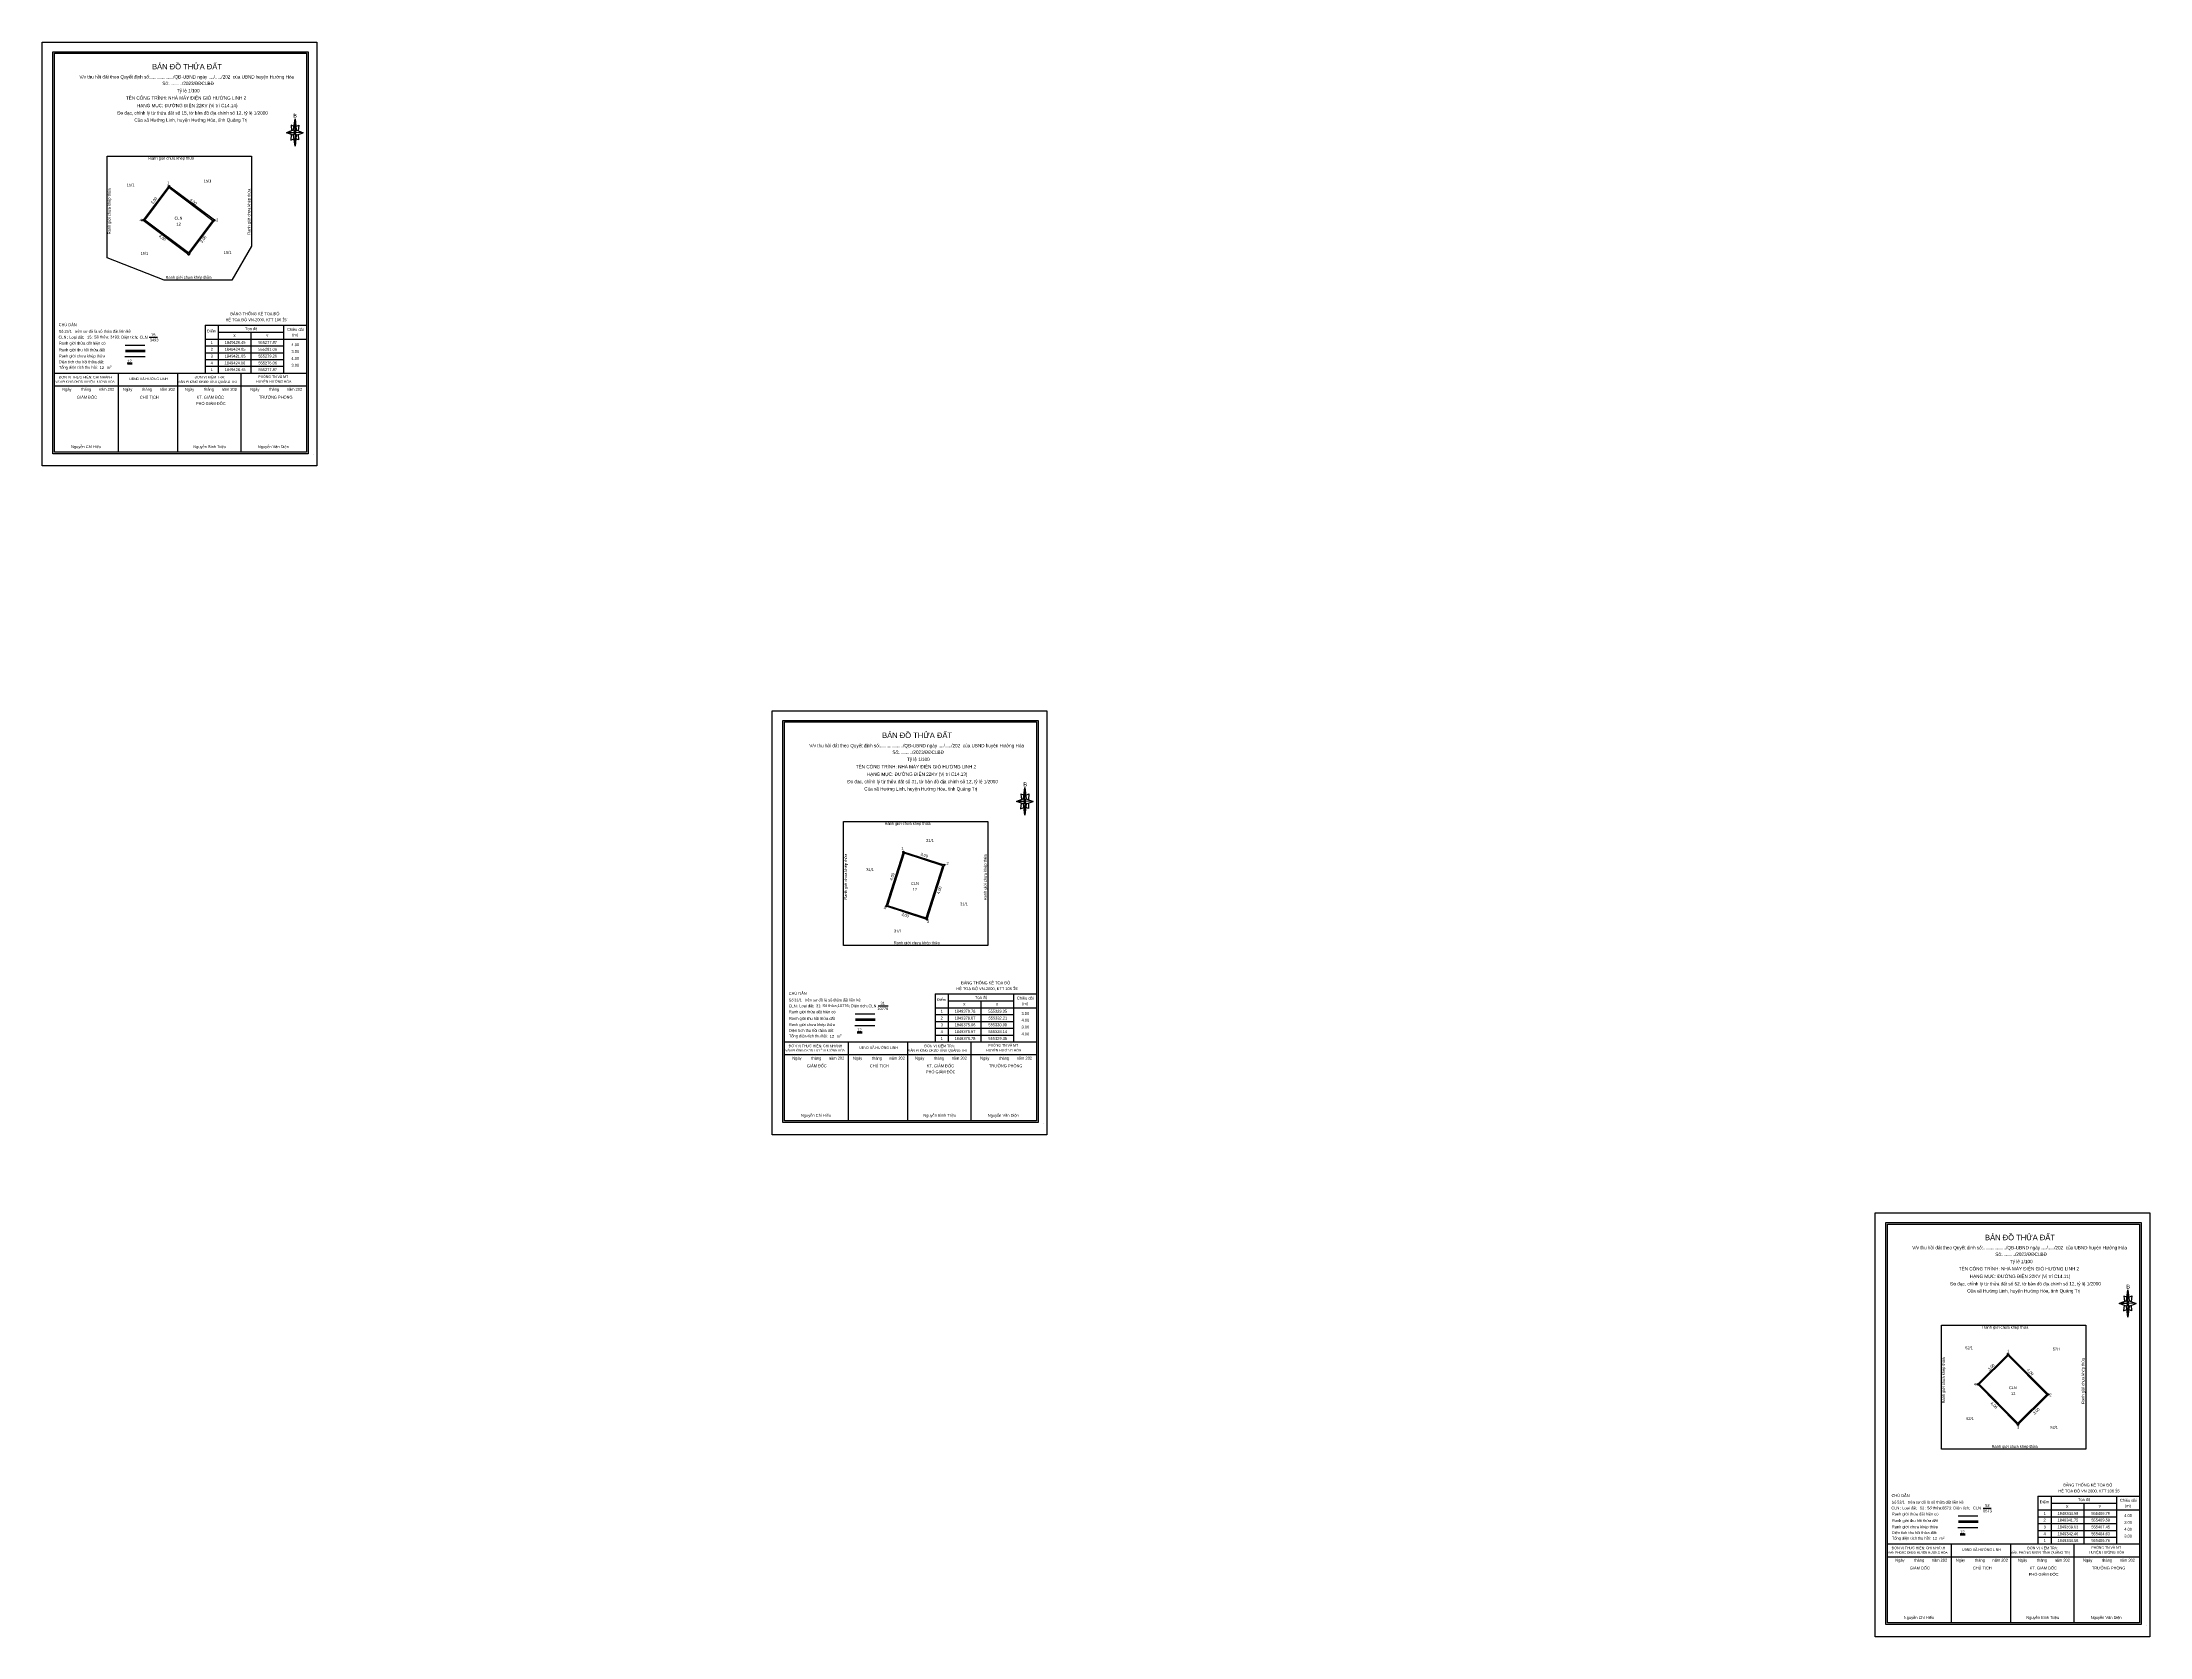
# Model space of a CAD drawing. Extents: x 554477 to 556972, y 1848154 to 1850269.
# Drawn here: x 555269 to 555416.7, y 1849324.8 to 1849436.5 of the extents above; entities that cross this region are included whole.
import ezdxf

# ---------------------------------------------------------------- set-up
doc = ezdxf.new("R2010")
doc.units = 0
for name, color, linetype in [('Level 10', 7, 'Continuous'), ('Level 13', 7, 'Continuous'), ('Level 16', 7, 'Continuous'), ('Level 18', 7, 'Continuous'), ('Level 2', 7, 'Continuous'), ('Level 21', 7, 'Continuous'), ('Level 27', 7, 'Continuous'), ('Level 5', 7, 'Continuous'), ('Level 55', 7, 'Continuous'), ('Level 56', 7, 'Continuous'), ('Level 6', 7, 'Continuous'), ('Level 67', 7, 'Continuous'), ('Level 68', 7, 'Continuous'), ('Level 73', 7, 'Continuous')]:
    doc.layers.add(name, color=color, linetype=linetype)

msp = doc.modelspace()

# ---------------------------------------------------------------- linework, layer by layer
at = {"layer": 'Level 10'}
for points in [[(555281.06, 1849424.05), (555277.87, 1849426.45), (555276.06, 1849424.06), (555279.26, 1849421.65), (555281.06, 1849424.05)], [(555332.21, 1849378.87), (555330.99, 1849375.05), (555328.14, 1849375.97), (555329.35, 1849379.78), (555332.21, 1849378.87)], [(555409.58, 1849341.75), (555406.76, 1849344.58), (555404.63, 1849342.46), (555407.45, 1849339.63), (555409.58, 1849341.75)]]:
    msp.add_lwpolyline(points, dxfattribs=at)
at = {"layer": 'Level 13'}
for p, q in [((555327.57, 1849368.98), (555328.28, 1849368.98)), ((555405, 1849333.78), (555405.58, 1849333.78))]:
    msp.add_line(p, q, dxfattribs=at)
for points in [[(555283.67, 1849422.24), (555282.28, 1849419.86)], [(555277.53, 1849419.86), (555273.55, 1849421.41)]]:
    msp.add_lwpolyline(points, dxfattribs=at)
at = {"layer": 'Level 16'}
for p, q in [((555274.83, 1849414.95), (555276.21, 1849414.95)), ((555325.98, 1849368.08), (555327.37, 1849368.08)), ((555403.27, 1849332.88), (555404.65, 1849332.88))]:
    msp.add_line(p, q, dxfattribs=at)
for points in [[(555273.55, 1849421.41), (555273.55, 1849428.55), (555283.67, 1849428.55), (555283.67, 1849422.24)], [(555280.95, 1849424.04), (555279.25, 1849421.77), (555276.18, 1849424.07), (555277.88, 1849426.34), (555280.95, 1849424.04)], [(555282.28, 1849419.86), (555277.53, 1849419.86)], [(555276.2, 1849414.47), (555274.79, 1849414.47)], [(555332.11, 1849378.81), (555329.4, 1849379.68), (555328.24, 1849376.02), (555330.94, 1849375.16), (555332.11, 1849378.81)], [(555327.35, 1849367.59), (555325.95, 1849367.59)], [(555409.46, 1849341.75), (555407.45, 1849339.74), (555404.74, 1849342.46), (555406.75, 1849344.47), (555409.46, 1849341.75)], [(555404.64, 1849332.4), (555403.24, 1849332.4)]]:
    msp.add_lwpolyline(points, dxfattribs=at)
at = {"layer": 'Level 2'}
for points in [[(555268.99, 1849436.54), (555288.25, 1849436.54), (555288.25, 1849406.83), (555268.99, 1849406.83)], [(555320.15, 1849389.66), (555339.4, 1849389.66), (555339.4, 1849359.95), (555320.15, 1849359.95)], [(555397.43, 1849354.47), (555416.69, 1849354.47), (555416.69, 1849324.76), (555397.43, 1849324.76)]]:
    msp.add_lwpolyline(points, close=True, dxfattribs=at)
at = {"layer": 'Level 21'}
for centre in [(555277.87, 1849426.45), (555276.06, 1849424.06), (555281.06, 1849424.05), (555281.06, 1849424.05), (555279.26, 1849421.65), (555329.35, 1849379.78), (555329.35, 1849379.78), (555332.21, 1849378.87), (555332.21, 1849378.87), (555332.21, 1849378.87), (555332.21, 1849378.87), (555328.14, 1849375.97), (555328.14, 1849375.97), (555330.99, 1849375.05), (555330.99, 1849375.05), (555406.76, 1849344.58), (555404.63, 1849342.46), (555409.58, 1849341.75), (555409.58, 1849341.75), (555407.45, 1849339.63)]:
    msp.add_circle(centre, 0.05, dxfattribs=at)
at = {"layer": 'Level 27'}
for p, q in [((555287.52, 1849417.19), (555287.52, 1849413.34)), ((555287.52, 1849417.19), (555287.52, 1849413.34)), ((555280.41, 1849416.69), (555287.52, 1849416.69)), ((555280.41, 1849416.69), (555280.41, 1849413.34)), ((555280.41, 1849415.72), (555287.52, 1849415.72)), ((555281.32, 1849416.69), (555281.32, 1849413.34)), ((555281.32, 1849416.2), (555285.91, 1849416.2)), ((555283.62, 1849416.2), (555283.62, 1849413.34)), ((555285.91, 1849416.69), (555285.91, 1849413.34)), ((555280.41, 1849415.25), (555285.91, 1849415.25)), ((555280.41, 1849414.77), (555285.91, 1849414.77)), ((555280.41, 1849414.29), (555285.91, 1849414.29)), ((555280.41, 1849413.82), (555285.91, 1849413.82)), ((555280.41, 1849413.34), (555287.52, 1849413.34)), ((555280.41, 1849413.34), (555287.52, 1849413.34)), ((555331.56, 1849369.82), (555338.67, 1849369.82)), ((555331.56, 1849369.82), (555331.56, 1849366.46)), ((555332.48, 1849369.82), (555332.48, 1849366.46)), ((555337.07, 1849369.82), (555337.07, 1849366.46)), ((555338.67, 1849370.32), (555338.67, 1849366.46)), ((555338.67, 1849370.32), (555338.67, 1849366.46)), ((555331.56, 1849368.85), (555338.67, 1849368.85)), ((555331.56, 1849368.37), (555337.07, 1849368.37)), ((555332.48, 1849369.33), (555337.07, 1849369.33)), ((555334.77, 1849369.33), (555334.77, 1849366.46)), ((555331.56, 1849367.9), (555337.07, 1849367.9)), ((555331.56, 1849367.42), (555337.07, 1849367.42)), ((555331.56, 1849366.94), (555337.07, 1849366.94)), ((555331.56, 1849366.46), (555338.67, 1849366.46)), ((555331.56, 1849366.46), (555338.67, 1849366.46)), ((555408.85, 1849334.62), (555415.96, 1849334.62)), ((555408.85, 1849334.62), (555408.85, 1849331.27)), ((555409.77, 1849334.62), (555409.77, 1849331.27)), ((555414.35, 1849334.62), (555414.35, 1849331.27)), ((555415.96, 1849335.12), (555415.96, 1849331.27)), ((555415.96, 1849335.12), (555415.96, 1849331.27)), ((555408.85, 1849333.65), (555415.96, 1849333.65)), ((555408.85, 1849333.18), (555414.35, 1849333.18)), ((555409.77, 1849334.13), (555414.35, 1849334.13)), ((555412.06, 1849334.13), (555412.06, 1849331.27)), ((555408.85, 1849332.7), (555414.35, 1849332.7)), ((555408.85, 1849332.22), (555414.35, 1849332.22)), ((555408.85, 1849331.74), (555414.35, 1849331.74)), ((555408.85, 1849331.27), (555415.96, 1849331.27)), ((555409.43, 1849331.27), (555415.96, 1849331.27))]:
    msp.add_line(p, q, dxfattribs=at)
at = {"layer": 'Level 56'}
for points in [[(555325.15, 1849381.91), (555335.27, 1849381.91), (555335.27, 1849373.22), (555325.15, 1849373.22)], [(555325.15, 1849381.91), (555335.27, 1849381.91), (555335.27, 1849373.22), (555325.15, 1849373.22)], [(555402.08, 1849346.6), (555412.21, 1849346.6), (555412.21, 1849337.91), (555402.08, 1849337.91)]]:
    msp.add_lwpolyline(points, close=True, dxfattribs=at)
at = {"layer": 'Level 67'}
for p, q in [((555286.61, 1849430.39), (555286.11, 1849430.19)), ((555286.11, 1849430.19), (555286.61, 1849430.39)), ((555286.65, 1849430.63), (555286.43, 1849430.71)), ((555286.43, 1849430.71), (555286.47, 1849430.33)), ((555286.61, 1849430.39), (555286.71, 1849431.16)), ((555286.71, 1849430.19), (555286.61, 1849430.39)), ((555286.61, 1849430.39), (555286.79, 1849430.01)), ((555286.77, 1849430.63), (555286.98, 1849430.73)), ((555286.79, 1849430.39), (555287.28, 1849430.19)), ((555286.98, 1849430.73), (555286.94, 1849430.33)), ((555286.61, 1849430.01), (555286.11, 1849430.19)), ((555286.71, 1849430.19), (555286.11, 1849430.19)), ((555286.45, 1849430.07), (555286.41, 1849429.67)), ((555286.41, 1849429.67), (555286.63, 1849429.77)), ((555287.28, 1849430.19), (555286.71, 1849430.21)), ((555286.71, 1849430.21), (555286.71, 1849430.19)), ((555286.71, 1849430.19), (555286.79, 1849430.01)), ((555286.79, 1849430.01), (555286.71, 1849429.24)), ((555286.96, 1849429.69), (555286.77, 1849429.77)), ((555286.79, 1849430.01), (555287.28, 1849430.19)), ((555286.79, 1849430.01), (555287.28, 1849430.19)), ((555286.94, 1849430.07), (555286.96, 1849429.69)), ((555276.48, 1849415.85), (555277.07, 1849415.85)), ((555274.81, 1849415.3), (555276.18, 1849415.3)), ((555274.83, 1849414.86), (555276.2, 1849414.86)), ((555269.85, 1849413.34), (555287.52, 1849413.34)), ((555274.34, 1849407.81), (555274.34, 1849413.34)), ((555274.95, 1849414.05), (555275.3, 1849414.05)), ((555274.96, 1849413.98), (555275.3, 1849413.98)), ((555278.5, 1849407.81), (555278.5, 1849413.34)), ((555282.93, 1849407.81), (555282.93, 1849413.34)), ((555269.85, 1849412.45), (555287.52, 1849412.45)), ((555288, 1849407.6), (555288, 1849407.6)), ((555288, 1849407.6), (555288, 1849407.6)), ((555288, 1849407.6), (555288, 1849407.6)), ((555337.76, 1849383.51), (555337.26, 1849383.31)), ((555337.26, 1849383.31), (555337.76, 1849383.51)), ((555337.76, 1849383.14), (555337.26, 1849383.31)), ((555337.86, 1849383.31), (555337.26, 1849383.31)), ((555337.6, 1849383.2), (555337.56, 1849382.8)), ((555337.8, 1849383.75), (555337.58, 1849383.83)), ((555337.58, 1849383.83), (555337.62, 1849383.45)), ((555337.76, 1849383.51), (555337.86, 1849384.29)), ((555337.86, 1849383.31), (555337.76, 1849383.51)), ((555337.76, 1849383.51), (555337.94, 1849383.14)), ((555338.44, 1849383.31), (555337.86, 1849383.33)), ((555337.86, 1849383.33), (555337.86, 1849383.31)), ((555337.86, 1849383.31), (555337.94, 1849383.14)), ((555337.94, 1849383.14), (555337.86, 1849382.36)), ((555337.92, 1849383.75), (555338.14, 1849383.85)), ((555337.94, 1849383.51), (555338.44, 1849383.31)), ((555337.94, 1849383.14), (555338.44, 1849383.31)), ((555337.94, 1849383.14), (555338.44, 1849383.31)), ((555338.14, 1849383.85), (555338.1, 1849383.45)), ((555338.1, 1849383.2), (555338.12, 1849382.82)), ((555337.56, 1849382.8), (555337.78, 1849382.9)), ((555338.12, 1849382.82), (555337.92, 1849382.9)), ((555325.96, 1849368.43), (555327.34, 1849368.43)), ((555325.98, 1849367.99), (555327.36, 1849367.99)), ((555326.1, 1849367.17), (555326.45, 1849367.17)), ((555326.11, 1849367.1), (555326.45, 1849367.1)), ((555321.01, 1849366.46), (555338.67, 1849366.46)), ((555321.01, 1849365.57), (555338.67, 1849365.57)), ((555325.49, 1849360.94), (555325.49, 1849366.46)), ((555329.66, 1849360.94), (555329.66, 1849366.46)), ((555334.09, 1849360.94), (555334.09, 1849366.46)), ((555339.16, 1849360.72), (555339.16, 1849360.72)), ((555339.16, 1849360.72), (555339.16, 1849360.72)), ((555339.16, 1849360.72), (555339.16, 1849360.72)), ((555415.05, 1849348.32), (555415.15, 1849349.09)), ((555415.05, 1849348.32), (555414.55, 1849348.12)), ((555414.55, 1849348.12), (555415.05, 1849348.32)), ((555415.05, 1849347.94), (555414.55, 1849348.12)), ((555415.15, 1849348.12), (555414.55, 1849348.12)), ((555414.89, 1849348), (555414.85, 1849347.6)), ((555414.85, 1849347.6), (555415.07, 1849347.7)), ((555415.09, 1849348.56), (555414.87, 1849348.63)), ((555414.87, 1849348.63), (555414.91, 1849348.26)), ((555415.15, 1849348.12), (555415.05, 1849348.32)), ((555415.05, 1849348.32), (555415.23, 1849347.94)), ((555415.73, 1849348.12), (555415.15, 1849348.14)), ((555415.15, 1849348.14), (555415.15, 1849348.12)), ((555415.15, 1849348.12), (555415.23, 1849347.94)), ((555415.23, 1849347.94), (555415.15, 1849347.16)), ((555415.21, 1849348.56), (555415.43, 1849348.65)), ((555415.41, 1849347.62), (555415.21, 1849347.7)), ((555415.23, 1849348.32), (555415.73, 1849348.12)), ((555415.23, 1849347.94), (555415.73, 1849348.12)), ((555415.23, 1849347.94), (555415.73, 1849348.12)), ((555415.43, 1849348.65), (555415.39, 1849348.26)), ((555415.39, 1849348), (555415.41, 1849347.62)), ((555403.25, 1849333.23), (555404.63, 1849333.23)), ((555403.27, 1849332.79), (555404.65, 1849332.79)), ((555403.39, 1849331.98), (555403.74, 1849331.98)), ((555403.4, 1849331.9), (555403.74, 1849331.9)), ((555398.3, 1849331.27), (555415.96, 1849331.27)), ((555398.3, 1849330.37), (555415.96, 1849330.37)), ((555402.78, 1849325.74), (555402.78, 1849331.27)), ((555406.95, 1849325.74), (555406.95, 1849331.27)), ((555411.38, 1849325.74), (555411.38, 1849331.27)), ((555416.45, 1849325.52), (555416.45, 1849325.52)), ((555416.45, 1849325.52), (555416.45, 1849325.52)), ((555416.45, 1849325.52), (555416.45, 1849325.52))]:
    msp.add_line(p, q, dxfattribs=at)
for points in [[(555269.74, 1849435.87), (555287.63, 1849435.87), (555287.63, 1849407.69), (555269.74, 1849407.69)], [(555269.85, 1849435.76), (555287.52, 1849435.76), (555287.52, 1849407.8), (555269.85, 1849407.8)], [(555286.71, 1849431.16), (555286.79, 1849430.39), (555286.71, 1849430.19)], [(555286.71, 1849430.19), (555286.71, 1849429.24), (555286.61, 1849430.01)], [(555320.9, 1849388.99), (555338.78, 1849388.99), (555338.78, 1849360.82), (555320.9, 1849360.82)], [(555321.01, 1849388.89), (555338.67, 1849388.89), (555338.67, 1849360.93), (555321.01, 1849360.93)], [(555337.86, 1849383.31), (555337.86, 1849382.36), (555337.76, 1849383.14)], [(555337.86, 1849384.29), (555337.94, 1849383.51), (555337.86, 1849383.31)], [(555398.19, 1849353.8), (555416.07, 1849353.8), (555416.07, 1849325.62), (555398.19, 1849325.62)], [(555398.3, 1849353.69), (555415.96, 1849353.69), (555415.96, 1849325.73), (555398.3, 1849325.73)], [(555415.15, 1849349.09), (555415.23, 1849348.32), (555415.15, 1849348.12)], [(555415.15, 1849348.12), (555415.15, 1849347.16), (555415.05, 1849347.94)]]:
    msp.add_lwpolyline(points, close=True, dxfattribs=at)

# ---------------------------------------------------------------- texts
at = {"layer": 'Level 13'}
for s, p in [('CLN', (555326.9, 1849368.88)), ('10776', (555327.52, 1849368.69)), ('31', (555327.74, 1849369.07)), ('CLN', (555404.3, 1849333.69)), ('6573', (555405, 1849333.49)), ('52', (555405.15, 1849333.87))]:
    msp.add_text(s, height=0.2, dxfattribs=at).set_placement(p)
at = {"layer": 'Level 18'}
for p in [(555278.27, 1849424.1), (555329.88, 1849377.47), (555406.81, 1849342.12)]:
    msp.add_text('CLN', height=0.2, dxfattribs=at).set_placement(p)
at = {"layer": 'Level 21'}
for s, p in [('1', (555277.75, 1849426.58)), ('1', (555277.75, 1849426.58)), ('4', (555275.82, 1849423.96)), ('2', (555281.18, 1849423.97)), ('3', (555279.26, 1849421.65)), ('1', (555329.19, 1849379.93)), ('1', (555329.19, 1849379.93)), ('2', (555332.36, 1849378.87)), ('4', (555327.96, 1849375.75)), ('3', (555330.99, 1849374.79)), ('1', (555406.69, 1849344.68)), ('1', (555406.69, 1849344.68)), ('4', (555404.36, 1849342.36)), ('2', (555409.65, 1849341.62)), ('3', (555407.38, 1849339.33))]:
    msp.add_text(s, height=0.2, dxfattribs=at).set_placement(p)
at = {"layer": 'Level 27'}
for s, p in [('Điểm', (555280.54, 1849416.19)), ('1', (555280.81, 1849415.39)), ('1849426.45', (555281.78, 1849415.39)), ('X', (555282.37, 1849415.86)), ('Tọa độ', (555283.21, 1849416.35)), ('555277.87', (555284.14, 1849415.39)), ('Y', (555284.66, 1849415.86)), ('Chiều dài', (555286.15, 1849416.3)), ('(m)', (555286.51, 1849415.92)), ('4', (555280.8, 1849413.95)), ('2', (555280.8, 1849414.91)), ('3', (555280.8, 1849414.43)), ('1849424.06', (555281.77, 1849413.95)), ('1849424.05', (555281.78, 1849414.91)), ('1849421.65', (555281.78, 1849414.43)), ('555281.06', (555284.14, 1849414.91)), ('555279.26', (555284.14, 1849414.43)), ('555276.06', (555284.14, 1849413.95)), ('4.00', (555286.46, 1849415.23)), ('3.00', (555286.46, 1849414.75)), ('4.00', (555286.46, 1849414.27)), ('1', (555280.81, 1849413.48)), ('1849426.45', (555281.78, 1849413.48)), ('555277.87', (555284.14, 1849413.48)), ('3.00', (555286.46, 1849413.79)), ('Điểm', (555331.69, 1849369.32)), ('1', (555331.96, 1849368.51)), ('1849379.78', (555332.93, 1849368.51)), ('X', (555333.52, 1849368.99)), ('Tọa độ', (555334.36, 1849369.48)), ('555329.35', (555335.3, 1849368.51)), ('Y', (555335.81, 1849368.99)), ('Chiều dài', (555337.3, 1849369.43)), ('3.00', (555337.62, 1849368.35)), ('(m)', (555337.66, 1849369.04)), ('2', (555331.95, 1849368.03)), ('4', (555331.95, 1849367.08)), ('3', (555331.96, 1849367.56)), ('1849378.87', (555332.93, 1849368.03)), ('1849375.06', (555332.93, 1849367.56)), ('1849375.97', (555332.93, 1849367.08)), ('555330.99', (555335.3, 1849367.56)), ('555328.14', (555335.3, 1849367.08)), ('555332.21', (555335.31, 1849368.03)), ('4.00', (555337.62, 1849367.88)), ('4.00', (555337.62, 1849366.92)), ('3.00', (555337.62, 1849367.4)), ('1', (555331.96, 1849366.6)), ('1849379.78', (555332.93, 1849366.6)), ('555329.35', (555335.3, 1849366.6)), ('Điểm', (555408.98, 1849334.12)), ('Tọa độ', (555411.65, 1849334.28)), ('Chiều dài', (555414.59, 1849334.23)), ('2', (555409.24, 1849332.84)), ('1', (555409.25, 1849333.31)), ('1849344.58', (555410.22, 1849333.31)), ('1849341.75', (555410.22, 1849332.84)), ('X', (555410.81, 1849333.79)), ('555406.76', (555412.59, 1849333.31)), ('555409.58', (555412.59, 1849332.84)), ('Y', (555413.1, 1849333.79)), ('4.00', (555414.9, 1849333.16)), ('3.00', (555414.9, 1849332.68)), ('(m)', (555414.95, 1849333.84)), ('4', (555409.24, 1849331.88)), ('3', (555409.25, 1849332.36)), ('1', (555409.25, 1849331.41)), ('1849339.63', (555410.22, 1849332.36)), ('1849342.46', (555410.22, 1849331.88)), ('1849344.58', (555410.22, 1849331.41)), ('555407.45', (555412.59, 1849332.36)), ('555404.63', (555412.59, 1849331.88)), ('555406.76', (555412.59, 1849331.41)), ('4.00', (555414.9, 1849332.2)), ('3.00', (555414.9, 1849331.72))]:
    msp.add_text(s, height=0.2, dxfattribs=at).set_placement(p)
at = {"layer": 'Level 5'}
for s, rotation, p in [('3,00', 53.0892, (555276.74, 1849425.16)), ('3,00', 53.0892, (555276.74, 1849425.16)), ('4,00', 323.0891, (555279.31, 1849425.44)), ('4,00', 323.0891, (555279.31, 1849425.44)), ('4,00', 323.0891, (555277.15, 1849422.9)), ('4,00', 323.0891, (555277.15, 1849422.9)), ('3,00', 53.0892, (555280.2, 1849422.45)), ('3,00', 53.0892, (555280.2, 1849422.45)), ('3,00', 342.3103, (555330.52, 1849379.54)), ('4,00', 72.3111, (555328.57, 1849377.75)), ('4,00', 72.3111, (555331.87, 1849376.81)), ('3,00', 342.3103, (555329.18, 1849375.34)), ('3,00', 44.8866, (555405.45, 1849343.4)), ('3,00', 44.8866, (555405.45, 1849343.4)), ('4,00', 314.8876, (555408.05, 1849343.44)), ('4,00', 314.8876, (555408.05, 1849343.44)), ('4,00', 314.8876, (555405.51, 1849341.11)), ('4,00', 314.8876, (555405.51, 1849341.11)), ('3,00', 44.8866, (555408.61, 1849340.32)), ('3,00', 44.8866, (555408.61, 1849340.32))]:
    msp.add_text(s, height=0.2, rotation=rotation, dxfattribs=at).set_placement(p)
for p in [(555278.4, 1849423.68), (555329.99, 1849377.05), (555406.96, 1849341.7)]:
    msp.add_text('12', height=0.2, dxfattribs=at).set_placement(p)
at = {"layer": 'Level 55'}
for p in [(555273.79, 1849423.07), (555325.4, 1849376.43), (555402.33, 1849341.12)]:
    msp.add_text('Ranh giới chưa khép thửa', height=0.2, rotation=90, dxfattribs=at).set_placement(p)
at = {"layer": 'Level 56'}
for p in [(555276.42, 1849428.31), (555277.64, 1849419.95), (555328.02, 1849381.67), (555328.67, 1849373.31), (555404.96, 1849346.36), (555405.6, 1849338)]:
    msp.add_text('Ranh giới chưa khép thửa', height=0.2, dxfattribs=at).set_placement(p)
for p in [(555283.58, 1849423.04), (555335.18, 1849376.39), (555412.11, 1849341.09)]:
    msp.add_text('Ranh giới chưa khép thửa', height=0.2, rotation=90, dxfattribs=at).set_placement(p)
at = {"layer": 'Level 6'}
for p in [(555278.4, 1849423.68), (555329.99, 1849377.05), (555406.96, 1849341.7)]:
    msp.add_text('12', height=0.2, dxfattribs=at).set_placement(p)
at = {"layer": 'Level 67'}
for s, height, p in [('BẢN ĐỒ THỬA ĐẤT', 0.384, (555276.69, 1849434.63)), ('V/v thu hồi đất theo Quyết định số:................../QĐ-UBND ngày ..../...../202  của UBND huyện Hướng Hóa', 0.23392, (555271.6, 1849433.99)), ('Số:........../2023/ĐĐCLBĐ', 0.2339, (555277.41, 1849433.53)), ('Tỷ lệ 1/100', 0.2339, (555278.43, 1849433.02)), ('TÊN CÔNG TRÌNH: NHÀ MÁY ĐIỆN GIÓ HƯỚNG LINH 2', 0.2339, (555274.86, 1849432.51)), ('HẠNG MỤC: ĐƯỜNG ĐIỆN 22KV (Vị trí C14.14)', 0.2339, (555275.63, 1849431.98)), ('Đo đạc, chỉnh lý từ thửa đất số 15, tờ bản đồ địa chính số 12, tỷ lệ 1/2000', 0.2339, (555274.25, 1849431.46)), ('Của xã Hướng Linh, huyện Hướng Hóa, tỉnh Quảng Trị', 0.2339, (555275.45, 1849430.96)), ('B', 0.274, (555286.59, 1849431.24)), ("HỆ TOẠ ĐỘ VN-2000, KTT 106 15'", 0.2, (555281.84, 1849416.98)), ('BẢNG THỐNG KÊ TOẠ ĐỘ', 0.2, (555282.18, 1849417.4)), ('o', 0.139, (555285.85, 1849417.13)), ('CHÚ DẪN', 0.2, (555270.15, 1849416.63)), ('Ranh giới thửa đất hiện có', 0.2, (555270.17, 1849415.34)), ('Ranh giới thu hồi thửa đất', 0.2, (555270.17, 1849414.87)), ('Ranh giới chưa khép thửa', 0.2, (555270.16, 1849414.44)), ('Diện tích thu hồi thửa đất:', 0.2, (555270.16, 1849414.03)), ('VĂN PHÒNG ĐKĐĐ HUYỆN HƯỚNG HÓA', 0.1541, (555269.91, 1849412.66)), ('ĐƠN VỊ THỰC HIỆN: CHI NHÁNH', 0.1754, (555270.16, 1849412.97)), ('Tổng diện tích thu hồi:', 0.2, (555270.16, 1849413.64)), ('UBND XÃ HƯỚNG LINH', 0.1754, (555275.09, 1849412.85)), ('VĂN PHÒNG ĐKĐĐ TỈNH QUẢNG TRỊ', 0.1696, (555278.51, 1849412.65)), ('ĐƠN VỊ KIỂM TRA:', 0.1754, (555279.67, 1849412.97)), ('HUYỆN HƯỚNG HÓA', 0.1754, (555283.99, 1849412.66)), ('PHÒNG TN VÀ MT', 0.1754, (555284.14, 1849413)), ('Ngày         tháng       năm 202', 0.2, (555270.4, 1849412.1)), ('GIÁM ĐỐC', 0.2, (555271.43, 1849411.55)), ('Ngày         tháng       năm 202', 0.2, (555274.66, 1849412.1)), (' CHỦ TỊCH', 0.2, (555275.76, 1849411.55)), ('Ngày         tháng       năm 202', 0.2, (555279, 1849412.1)), ('PHÓ GIÁM ĐỐC', 0.2, (555279.77, 1849411.11)), ('KT. GIÁM ĐỐC', 0.2, (555279.82, 1849411.55)), ('Ngày         tháng       năm 202', 0.2, (555283.57, 1849412.1)), ('TRƯỞNG PHÒNG', 0.2, (555284.19, 1849411.55)), ('Nguyễn Chí Hiếu', 0.2, (555271.02, 1849408.08)), ('Nguyễn Bình Triệu', 0.2, (555279.58, 1849408.08)), ('Nguyễn Văn Diện', 0.2, (555284.11, 1849408.08)), ('BẢN ĐỒ THỬA ĐẤT', 0.384, (555327.85, 1849387.76)), ('V/v thu hồi đất theo Quyết định số:................../QĐ-UBND ngày ..../...../202  của UBND huyện Hướng Hóa', 0.23392, (555322.75, 1849387.11)), ('Số:........../2023/ĐĐCLBĐ', 0.2339, (555328.57, 1849386.65)), ('Tỷ lệ 1/100', 0.2339, (555329.59, 1849386.15)), ('Đo đạc, chỉnh lý từ thửa đất số 31, tờ bản đồ địa chính số 12, tỷ lệ 1/2000', 0.2339, (555325.41, 1849384.59)), ('TÊN CÔNG TRÌNH: NHÀ MÁY ĐIỆN GIÓ HƯỚNG LINH 2', 0.2339, (555326.01, 1849385.63)), ('HẠNG MỤC: ĐƯỜNG ĐIỆN 22KV (Vị trí C14.13)', 0.2339, (555326.78, 1849385.11)), ('B', 0.274, (555337.75, 1849384.37)), ('Của xã Hướng Linh, huyện Hướng Hóa, tỉnh Quảng Trị', 0.2339, (555326.6, 1849384.08)), ('CHÚ DẪN', 0.2, (555321.31, 1849369.76)), ("HỆ TOẠ ĐỘ VN-2000, KTT 106 15'", 0.2, (555333.05, 1849370.09)), ('BẢNG THỐNG KÊ TOẠ ĐỘ', 0.2, (555333.39, 1849370.5)), ('o', 0.139, (555337.06, 1849370.24)), ('Ranh giới thửa đất hiện có', 0.2, (555321.32, 1849368.47)), ('Tổng diện tích thu hồi:', 0.2, (555321.32, 1849366.77)), ('Ranh giới chưa khép thửa', 0.2, (555321.32, 1849367.57)), ('Diện tích thu hồi thửa đất:', 0.2, (555321.32, 1849367.16)), ('Ranh giới thu hồi thửa đất', 0.2, (555321.33, 1849368)), ('VĂN PHÒNG ĐKĐĐ HUYỆN HƯỚNG HÓA', 0.1541, (555321.07, 1849365.79)), ('ĐƠN VỊ THỰC HIỆN: CHI NHÁNH', 0.1754, (555321.31, 1849366.09)), ('Ngày         tháng       năm 202', 0.2, (555321.56, 1849365.22)), ('Ngày         tháng       năm 202', 0.2, (555325.81, 1849365.22)), ('UBND XÃ HƯỚNG LINH', 0.1754, (555326.24, 1849365.97)), ('VĂN PHÒNG ĐKĐĐ TỈNH QUẢNG TRỊ', 0.1696, (555329.67, 1849365.78)), ('Ngày         tháng       năm 202', 0.2, (555330.16, 1849365.22)), ('ĐƠN VỊ KIỂM TRA:', 0.1754, (555330.82, 1849366.09)), ('Ngày         tháng       năm 202', 0.2, (555334.72, 1849365.22)), ('HUYỆN HƯỚNG HÓA', 0.1754, (555335.14, 1849365.79)), ('PHÒNG TN VÀ MT', 0.1754, (555335.3, 1849366.13)), ('GIÁM ĐỐC', 0.2, (555322.58, 1849364.68)), (' CHỦ TỊCH', 0.2, (555326.92, 1849364.68)), ('PHÓ GIÁM ĐỐC', 0.2, (555330.92, 1849364.26)), ('KT. GIÁM ĐỐC', 0.2, (555330.98, 1849364.68)), ('TRƯỞNG PHÒNG', 0.2, (555335.34, 1849364.68)), ('Nguyễn Chí Hiếu', 0.2, (555322.17, 1849361.21)), ('Nguyễn Bình Triệu', 0.2, (555330.74, 1849361.21)), ('Nguyễn Văn Diện', 0.2, (555335.26, 1849361.21)), ('V/v thu hồi đất theo Quyết định số:................../QĐ-UBND ngày ..../...../202  của UBND huyện Hướng Hóa', 0.23392, (555400.04, 1849351.92)), ('BẢN ĐỒ THỬA ĐẤT', 0.384, (555405.14, 1849352.56)), ('TÊN CÔNG TRÌNH: NHÀ MÁY ĐIỆN GIÓ HƯỚNG LINH 2', 0.2339, (555403.3, 1849350.44)), ('Số:........../2023/ĐĐCLBĐ', 0.2339, (555405.86, 1849351.46)), ('Tỷ lệ 1/100', 0.2339, (555406.88, 1849350.95)), ('Đo đạc, chỉnh lý từ thửa đất số 52, tờ bản đồ địa chính số 12, tỷ lệ 1/2000', 0.2339, (555402.7, 1849349.39)), ('Của xã Hướng Linh, huyện Hướng Hóa, tỉnh Quảng Trị', 0.2339, (555403.89, 1849348.89)), ('HẠNG MỤC: ĐƯỜNG ĐIỆN 22KV (Vị trí C14.11)', 0.2339, (555404.07, 1849349.91)), ('B', 0.274, (555415.04, 1849349.17)), ('CHÚ DẪN', 0.2, (555398.59, 1849334.56)), ("HỆ TOẠ ĐỘ VN-2000, KTT 106 15'", 0.2, (555410.28, 1849334.88)), ('BẢNG THỐNG KÊ TOẠ ĐỘ', 0.2, (555410.62, 1849335.3)), ('o', 0.139, (555414.28, 1849335.03)), ('Ranh giới thửa đất hiện có', 0.2, (555398.61, 1849333.27)), ('Ranh giới thu hồi thửa đất', 0.2, (555398.62, 1849332.8)), ('Tổng diện tích thu hồi:', 0.2, (555398.61, 1849331.57)), ('Ranh giới chưa khép thửa', 0.2, (555398.61, 1849332.37)), ('Diện tích thu hồi thửa đất:', 0.2, (555398.61, 1849331.96)), ('VĂN PHÒNG ĐKĐĐ HUYỆN HƯỚNG HÓA', 0.1541, (555398.35, 1849330.59)), ('ĐƠN VỊ THỰC HIỆN: CHI NHÁNH', 0.1754, (555398.6, 1849330.9)), ('Ngày         tháng       năm 202', 0.2, (555398.85, 1849330.03)), ('Ngày         tháng       năm 202', 0.2, (555403.1, 1849330.03)), ('UBND XÃ HƯỚNG LINH', 0.1754, (555403.53, 1849330.78)), ('VĂN PHÒNG ĐKĐĐ TỈNH QUẢNG TRỊ', 0.1696, (555406.95, 1849330.58)), ('Ngày         tháng       năm 202', 0.2, (555407.45, 1849330.03)), ('ĐƠN VỊ KIỂM TRA:', 0.1754, (555408.11, 1849330.9)), ('Ngày         tháng       năm 202', 0.2, (555412.01, 1849330.03)), ('HUYỆN HƯỚNG HÓA', 0.1754, (555412.43, 1849330.59)), ('PHÒNG TN VÀ MT', 0.1754, (555412.59, 1849330.93)), ('GIÁM ĐỐC', 0.2, (555399.87, 1849329.48)), (' CHỦ TỊCH', 0.2, (555404.21, 1849329.48)), ('PHÓ GIÁM ĐỐC', 0.2, (555408.21, 1849329.04)), ('KT. GIÁM ĐỐC', 0.2, (555408.27, 1849329.48)), ('TRƯỞNG PHÒNG', 0.2, (555412.63, 1849329.48)), ('Nguyễn Chí Hiếu', 0.2, (555399.46, 1849326.01)), ('Nguyễn Bình Triệu', 0.2, (555408.03, 1849326.01)), ('Nguyễn Văn Diện', 0.2, (555412.55, 1849326.01))]:
    msp.add_text(s, height=height, dxfattribs=at).set_placement(p)
at = {"layer": 'Level 68'}
for s, height, p in [('CLN', 0.2, (555270.14, 1849415.76)), ('Số ', 0.2, (555270.14, 1849416.16)), ('15/1', 0.2, (555270.53, 1849416.17)), (': Loại đất;', 0.2, (555270.74, 1849415.76)), ('trên sơ đồ là số thửa đất liền kề', 0.2, (555271.3, 1849416.17)), ('15', 0.2, (555272.14, 1849415.76)), (': Số thửa; ', 0.2, (555272.47, 1849415.77)), ('3493', 0.2, (555273.76, 1849415.77)), (' : Diện tích;', 0.2, (555274.3, 1849415.76)), ('CLN', 0.2, (555275.82, 1849415.76)), ('3493', 0.2, (555276.53, 1849415.56)), ('15', 0.2, (555276.62, 1849415.93)), ('12', 0.2, (555274.96, 1849414.08)), ('12', 0.2, (555273.02, 1849413.63)), ('m', 0.2, (555273.51, 1849413.63)), ('2', 0.15, (555273.74, 1849413.71)), ('Số ', 0.2, (555321.3, 1849369.29)), ('CLN', 0.2, (555321.3, 1849368.88)), ('31/1', 0.2, (555321.69, 1849369.3)), (': Loại đất;', 0.2, (555321.9, 1849368.89)), ('trên sơ đồ là số thửa đất liền kề', 0.2, (555322.45, 1849369.3)), ('31', 0.2, (555323.22, 1849368.89)), (': Số thửa; ', 0.2, (555323.52, 1849368.9)), ('10776', 0.2, (555324.74, 1849368.9)), (' : Diện tích;', 0.2, (555325.44, 1849368.89)), ('12', 0.2, (555324.18, 1849366.75)), ('m', 0.2, (555324.66, 1849366.75)), ('2', 0.15, (555324.89, 1849366.84)), ('12', 0.2, (555326.11, 1849367.21)), ('trên sơ đồ là số thửa đất liền kề', 0.2, (555399.74, 1849334.1)), ('Số ', 0.2, (555398.59, 1849334.09)), ('CLN', 0.2, (555398.58, 1849333.69)), ('52/1', 0.2, (555398.98, 1849334.1)), (': Loại đất;', 0.2, (555399.19, 1849333.69)), ('52', 0.2, (555400.58, 1849333.69)), (': Số thửa; ', 0.2, (555400.91, 1849333.7)), ('6573', 0.2, (555402.14, 1849333.69)), (' : Diện tích;', 0.2, (555402.69, 1849333.69)), ('12', 0.2, (555401.47, 1849331.56)), ('m', 0.2, (555401.95, 1849331.56)), ('2', 0.15, (555402.18, 1849331.64)), ('12', 0.2, (555403.4, 1849332.01))]:
    msp.add_text(s, height=height, dxfattribs=at).set_placement(p)
at = {"layer": 'Level 73'}
for s, p in [('15/1', (555274.92, 1849426.43)), ('15/1', (555280.31, 1849426.71)), ('15/1', (555275.89, 1849421.63)), ('15/1', (555281.72, 1849421.7)), ('31/1', (555330.94, 1849380.48)), ('31/1', (555326.74, 1849378.43)), ('31/1', (555333.32, 1849376.03)), ('31/1', (555328.68, 1849374.13)), ('52/1', (555403.75, 1849344.92)), ('52/1', (555409.88, 1849344.83)), ('52/1', (555403.82, 1849339.95)), ('52/1', (555409.71, 1849339.34))]:
    msp.add_text(s, height=0.2, dxfattribs=at).set_placement(p)

doc.saveas('drawing.dxf')
